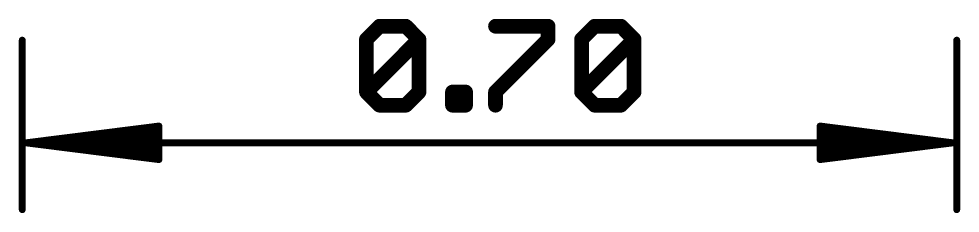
# Model space of a CAD drawing. Extents: x -42 to 65, y -18 to 21.
# Drawn here: x -0.07 to 17.85, y 17.71 to 21.4 of the extents above; entities that cross this region are included whole.
import ezdxf

# ---------------------------------------------------------------- set-up
doc = ezdxf.new("R2010")
doc.units = 0
doc.layers.add('47', color=253, linetype='CONTINUOUS')

msp = doc.modelspace()

# ---------------------------------------------------------------- linework, layer by layer
at = {"layer": '47'}
for points, const_width in [([(6.5483, 21.0141), (6.7983, 21.2641)], 0.2794), ([(6.7983, 21.2641), (7.2983, 21.2641)], 0.2794), ([(7.2983, 21.2641), (7.5482, 21.0141)], 0.2794), ([(9.004, 21.2641), (10.004, 21.2641)], 0.2794), ([(10.004, 21.2641), (10.004, 21.0141)], 0.2794), ([(10.6412, 21.0141), (10.8912, 21.2641)], 0.2794), ([(10.8912, 21.2641), (11.3911, 21.2641)], 0.2794), ([(11.3911, 21.2641), (11.6411, 21.0141)], 0.2794), ([(6.5483, 20.0142), (6.5483, 21.0141)], 0.2794), ([(6.5483, 20.0142), (7.5482, 21.0141)], 0.2794), ([(7.5482, 21.0141), (7.5482, 20.0142)], 0.2794), ([(10.004, 21.0141), (9.004, 20.0142)], 0.2794), ([(10.6412, 20.0142), (10.6412, 21.0141)], 0.2794), ([(10.6412, 20.0142), (11.6411, 21.0141)], 0.2794), ([(11.6411, 21.0141), (11.6411, 20.0142)], 0.2794), ([(0, 17.78), (0, 21)], 0.13), ([(17.78, 17.78), (17.78, 21)], 0.13), ([(6.7983, 19.7642), (6.5483, 20.0142)], 0.2794), ([(7.5482, 20.0142), (7.2983, 19.7642)], 0.2794), ([(8.1855, 19.7642), (8.1855, 20.0142)], 0.2794), ([(8.1855, 20.0142), (8.4354, 20.0142)], 0.2794), ([(8.4354, 20.0142), (8.4354, 19.7642)], 0.2794), ([(9.004, 20.0142), (9.004, 19.7642)], 0.2794), ([(10.8912, 19.7642), (10.6412, 20.0142)], 0.2794), ([(11.6411, 20.0142), (11.3911, 19.7642)], 0.2794), ([(7.2983, 19.7642), (6.7983, 19.7642)], 0.2794), ([(8.4354, 19.7642), (8.1855, 19.7642)], 0.2794), ([(11.3911, 19.7642), (10.8912, 19.7642)], 0.2794), ([(0.065, 19.05), (2.6, 19.3692)], 0.13), ([(0.065, 19.05), (2.6, 19.31)], 0.13), ([(2.6, 19.3692), (2.6, 18.7308)], 0.13), ([(17.715, 19.05), (15.18, 19.3692)], 0.13), ([(15.18, 19.3692), (15.18, 18.7308)], 0.13), ([(17.715, 19.05), (15.18, 19.31)], 0.13), ([(0.065, 19.05), (2.6, 19.18)], 0.13), ([(17.715, 19.05), (15.18, 19.18)], 0.13), ([(0.065, 19.05), (17.715, 19.05)], 0.13), ([(2.6, 18.7308), (0.065, 19.05)], 0.13), ([(2.6, 18.92), (0.065, 19.05)], 0.13), ([(2.6, 18.79), (0.065, 19.05)], 0.13), ([(15.18, 18.7308), (17.715, 19.05)], 0.13), ([(15.18, 18.92), (17.715, 19.05)], 0.13), ([(15.18, 18.79), (17.715, 19.05)], 0.13)]:
    msp.add_lwpolyline(points, dxfattribs=dict(at, const_width=const_width))
for points, const_width in [([(6.7983, 21.3339, 1), (6.7983, 21.1942)], 0.1397), ([(6.8477, 21.2147, 1), (6.7489, 21.3135)], 0.1397), ([(7.3476, 21.3135, 1), (7.2489, 21.2147)], 0.1397), ([(7.2983, 21.1942, 1), (7.2983, 21.3339)], 0.1397), ([(9.004, 21.3339, 1), (9.004, 21.1942)], 0.1397), ([(10.0738, 21.2641, 1), (9.9341, 21.2641)], 0.1397), ([(10.004, 21.1942, 1), (10.004, 21.3339)], 0.1397), ([(10.8912, 21.3339, 1), (10.8912, 21.1942)], 0.1397), ([(10.9406, 21.2147, 1), (10.8418, 21.3135)], 0.1397), ([(11.4405, 21.3135, 1), (11.3417, 21.2147)], 0.1397), ([(11.3911, 21.1942, 1), (11.3911, 21.3339)], 0.1397), ([(6.6182, 21.0141, 1), (6.4785, 21.0141)], 0.1397), ([(7.6181, 21.0141, 1), (7.4784, 21.0141)], 0.1397), ([(7.5976, 20.9647, 1), (7.4988, 21.0635)], 0.1397), ([(10.0534, 20.9647, 1), (9.9546, 21.0635)], 0.1397), ([(10.7111, 21.0141, 1), (10.5714, 21.0141)], 0.1397), ([(11.711, 21.0141, 1), (11.5713, 21.0141)], 0.1397), ([(11.6905, 20.9647, 1), (11.5917, 21.0635)], 0.1397), ([(0.0325, 21, 1), (-0.0325, 21)], 0.065), ([(6.4989, 21.0635, 1), (6.5977, 20.9647)], 0.1397), ([(7.4988, 20.9647, 1), (7.5976, 21.0635)], 0.1397), ([(9.9341, 21.0141, 1), (10.0738, 21.0141)], 0.1397), ([(10.5918, 21.0635, 1), (10.6906, 20.9647)], 0.1397), ([(11.5917, 20.9647, 1), (11.6905, 21.0635)], 0.1397), ([(17.8125, 21, 1), (17.7475, 21)], 0.065), ([(6.5977, 20.0636, 1), (6.4989, 19.9648)], 0.1397), ([(6.4989, 20.0636, 1), (6.5977, 19.9648)], 0.1397), ([(6.4785, 20.0142, 1), (6.6182, 20.0142)], 0.1397), ([(7.4784, 20.0142, 1), (7.6181, 20.0142)], 0.1397), ([(7.5976, 19.9648, 1), (7.4988, 20.0636)], 0.1397), ([(8.2553, 20.0142, 1), (8.1156, 20.0142)], 0.1397), ([(8.1855, 20.084, 1), (8.1855, 19.9443)], 0.1397), ([(8.5053, 20.0142, 1), (8.3656, 20.0142)], 0.1397), ([(8.4354, 19.9443, 1), (8.4354, 20.084)], 0.1397), ([(9.0739, 20.0142, 1), (8.9342, 20.0142)], 0.1397), ([(8.9547, 20.0636, 1), (9.0534, 19.9648)], 0.1397), ([(10.6906, 20.0636, 1), (10.5918, 19.9648)], 0.1397), ([(10.5918, 20.0636, 1), (10.6906, 19.9648)], 0.1397), ([(10.5714, 20.0142, 1), (10.7111, 20.0142)], 0.1397), ([(11.5713, 20.0142, 1), (11.711, 20.0142)], 0.1397), ([(11.6905, 19.9648, 1), (11.5917, 20.0636)], 0.1397), ([(6.7983, 19.8341, 1), (6.7983, 19.6944)], 0.1397), ([(6.7489, 19.7148, 1), (6.8477, 19.8136)], 0.1397), ([(7.2489, 19.8136, 1), (7.3476, 19.7148)], 0.1397), ([(7.2983, 19.6944, 1), (7.2983, 19.8341)], 0.1397), ([(8.1855, 19.8341, 1), (8.1855, 19.6944)], 0.1397), ([(8.4354, 19.6944, 1), (8.4354, 19.8341)], 0.1397), ([(10.8912, 19.8341, 1), (10.8912, 19.6944)], 0.1397), ([(10.8418, 19.7148, 1), (10.9406, 19.8136)], 0.1397), ([(11.3417, 19.8136, 1), (11.4405, 19.7148)], 0.1397), ([(11.3911, 19.6944, 1), (11.3911, 19.8341)], 0.1397), ([(8.1156, 19.7642, 1), (8.2553, 19.7642)], 0.1397), ([(8.3656, 19.7642, 1), (8.5053, 19.7642)], 0.1397), ([(8.9342, 19.7642, 1), (9.0739, 19.7642)], 0.1397), ([(2.6325, 19.3692, 1), (2.5675, 19.3692)], 0.065), ([(2.6041, 19.337, 1), (2.5959, 19.4015)], 0.065), ([(2.6033, 19.2777, 1), (2.5967, 19.3423)], 0.065), ([(15.1841, 19.4015, 1), (15.1759, 19.337)], 0.065), ([(15.2125, 19.3692, 1), (15.1475, 19.3692)], 0.065), ([(15.1833, 19.3423, 1), (15.1767, 19.2777)], 0.065), ([(2.6017, 19.1475, 1), (2.5983, 19.2125)], 0.065), ([(15.1817, 19.2125, 1), (15.1783, 19.1475)], 0.065), ([(0.065, 19.0825, 1), (0.065, 19.0175)], 0.065), ([(0.0691, 19.0822, 1), (0.0609, 19.0178)], 0.065), ([(0.0633, 19.0825, 1), (0.0667, 19.0175)], 0.065), ([(0.0667, 19.0825, 1), (0.0633, 19.0175)], 0.065), ([(0.0683, 19.0823, 1), (0.0617, 19.0177)], 0.065), ([(0.0617, 19.0823, 1), (0.0683, 19.0177)], 0.065), ([(0.0609, 19.0822, 1), (0.0691, 19.0178)], 0.065), ([(2.5983, 18.8875, 1), (2.6017, 18.9525)], 0.065), ([(15.1783, 18.9525, 1), (15.1817, 18.8875)], 0.065), ([(17.7191, 19.0178, 1), (17.7109, 19.0822)], 0.065), ([(17.7109, 19.0178, 1), (17.7191, 19.0822)], 0.065), ([(17.7183, 19.0177, 1), (17.7117, 19.0823)], 0.065), ([(17.7117, 19.0177, 1), (17.7183, 19.0823)], 0.065), ([(17.7133, 19.0175, 1), (17.7167, 19.0825)], 0.065), ([(17.7167, 19.0175, 1), (17.7133, 19.0825)], 0.065), ([(17.715, 19.0175, 1), (17.715, 19.0825)], 0.065), ([(2.5967, 18.7577, 1), (2.6033, 18.8223)], 0.065), ([(15.1767, 18.8223, 1), (15.1833, 18.7577)], 0.065), ([(2.5675, 18.7308, 1), (2.6325, 18.7308)], 0.065), ([(2.5959, 18.6985, 1), (2.6041, 18.763)], 0.065), ([(15.1759, 18.763, 1), (15.1841, 18.6985)], 0.065), ([(15.1475, 18.7308, 1), (15.2125, 18.7308)], 0.065), ([(-0.0325, 17.78, 1), (0.0325, 17.78)], 0.065), ([(17.7475, 17.78, 1), (17.8125, 17.78)], 0.065)]:
    msp.add_lwpolyline(points, format="xyb", dxfattribs=dict(at, const_width=const_width))

doc.saveas('drawing.dxf')
